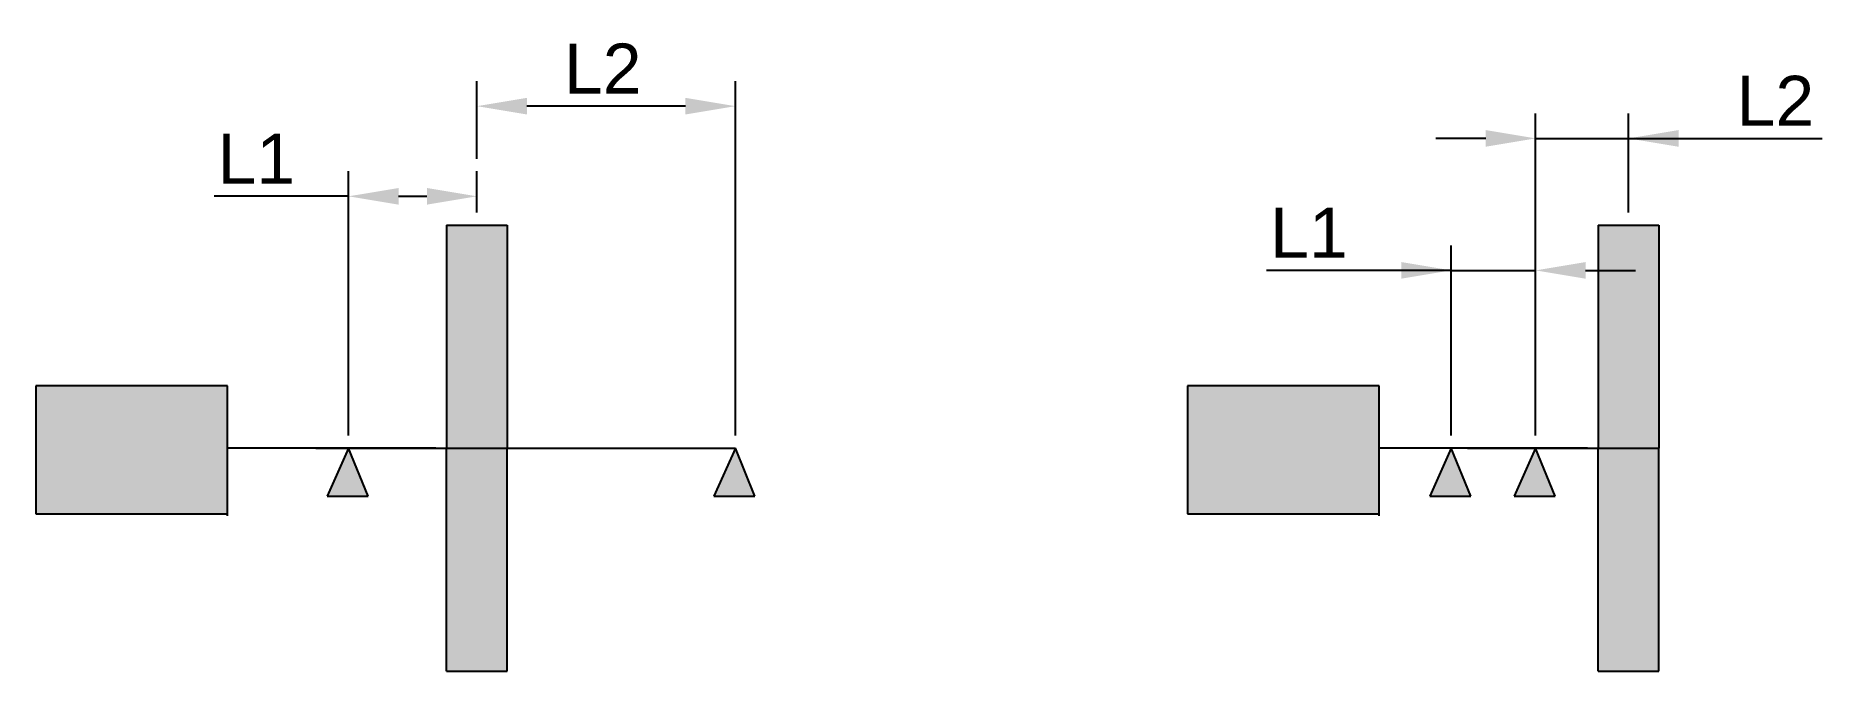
# Model space of a CAD drawing. Header units: millimetres. Extents: x 130 to 267, y 167 to 356.
# Drawn here: x 129.8 to 219.2, y 166.6 to 198.4 of the extents above; entities outside this region: 3.
import ezdxf

# ---------------------------------------------------------------- set-up
doc = ezdxf.new("R2010")
doc.units = ezdxf.units.MM
doc.styles.get("Standard").update_dxf_attribs({"font": 'arial.ttf'})
doc.dimstyles.new('ISO-25', dxfattribs={"dimtxt": 2.5, "dimasz": 2.5, "dimexe": 1.25, "dimexo": 0.625, "dimtad": 1, "dimtxsty": 'Standard', "dimcen": 2.5, "dimadec": 0, "dimazin": 0, "dimtfac": 1, "dimtmove": 0, "dimatfit": 3, "dimfxl": 1, "dimarcsym": 0})

# ---------------------------------------------------------------- blocks, each defined once
blk = doc.blocks.new('*D13')
at = {"color": 0, "lineweight": -2}
for p, q in [((145.466, 178.408), (145.466, 191.625)), ((151.883, 189.561), (151.883, 191.625)), ((145.466, 190.375), (138.731, 190.375)), ((147.966, 190.375), (149.383, 190.375))]:
    blk.add_line(p, q, dxfattribs=at)
at = {"color": 0}
for points in [[(147.966, 190.791), (147.966, 189.958), (145.466, 190.375)], [(149.383, 189.958), (149.383, 190.791), (151.883, 190.375)]]:
    blk.add_solid(points, dxfattribs=at)
at = {"layer": 'Defpoints', "color": 0}
for p in [(151.883, 190.375), (151.883, 188.936), (145.466, 177.783)]:
    blk.add_point(p, dxfattribs=at)
at = {"color": 0, "insert": (140.849, 192.255), "char_height": 2.5, "attachment_point": 5}
blk.add_mtext('L1', dxfattribs=at)
blk = doc.blocks.new('*D16')
at = {"color": 0, "lineweight": -2}
for p, q in [((151.883, 192.25), (151.883, 196.132)), ((164.812, 178.408), (164.812, 196.132)), ((162.312, 194.882), (154.383, 194.882))]:
    blk.add_line(p, q, dxfattribs=at)
at = {"color": 0}
for points in [[(154.383, 195.298), (154.383, 194.465), (151.883, 194.882)], [(162.312, 194.465), (162.312, 195.298), (164.812, 194.882)]]:
    blk.add_solid(points, dxfattribs=at)
at = {"layer": 'Defpoints', "color": 0}
for p in [(151.883, 194.882), (151.883, 191.625), (164.812, 177.783)]:
    blk.add_point(p, dxfattribs=at)
at = {"color": 0, "insert": (158.178, 196.762), "char_height": 2.5, "attachment_point": 5}
blk.add_mtext('L2', dxfattribs=at)
blk = doc.blocks.new('*D14')
at = {"color": 0, "lineweight": -2}
for p, q in [((200.621, 178.408), (200.621, 187.922)), ((204.848, 178.408), (204.848, 187.922)), ((200.621, 186.672), (191.386, 186.672)), ((198.121, 186.672), (195.621, 186.672)), ((200.621, 186.672), (204.848, 186.672)), ((207.348, 186.672), (209.848, 186.672))]:
    blk.add_line(p, q, dxfattribs=at)
at = {"color": 0}
for points in [[(198.121, 186.255), (198.121, 187.088), (200.621, 186.672)], [(207.348, 187.088), (207.348, 186.255), (204.848, 186.672)]]:
    blk.add_solid(points, dxfattribs=at)
at = {"layer": 'Defpoints', "color": 0}
for p in [(204.848, 186.672), (200.621, 177.783), (204.848, 177.783)]:
    blk.add_point(p, dxfattribs=at)
at = {"color": 0, "insert": (193.503, 188.552), "char_height": 2.5, "attachment_point": 5}
blk.add_mtext('L1', dxfattribs=at)
blk = doc.blocks.new('*D15')
at = {"color": 0, "lineweight": -2}
for p, q in [((204.848, 178.408), (204.848, 194.52)), ((209.496, 189.561), (209.496, 194.52)), ((202.348, 193.27), (199.848, 193.27)), ((204.848, 193.27), (209.496, 193.27)), ((209.496, 193.27), (219.186, 193.27)), ((211.996, 193.27), (214.496, 193.27))]:
    blk.add_line(p, q, dxfattribs=at)
at = {"color": 0}
for points in [[(202.348, 192.853), (202.348, 193.687), (204.848, 193.27)], [(211.996, 193.687), (211.996, 192.853), (209.496, 193.27)]]:
    blk.add_solid(points, dxfattribs=at)
at = {"layer": 'Defpoints', "color": 0}
for p in [(209.496, 193.27), (209.496, 188.936), (204.848, 177.783)]:
    blk.add_point(p, dxfattribs=at)
at = {"color": 0, "insert": (216.841, 195.15), "char_height": 2.5, "attachment_point": 5}
blk.add_mtext('L2', dxfattribs=at)

msp = doc.modelspace()

# ---------------------------------------------------------------- hatches: boundary and pattern name
h = msp.add_hatch(color=256)
h.set_gradient(color1=(255, 0, 0), color2=(255, 20, 20), one_color=1)
h.paths.add_polyline_path([(139.401, 174.503), (139.401, 180.904), (129.811, 180.904), (129.811, 174.503)])
h.paths.add_polyline_path([(146.442, 175.383), (145.466, 177.783), (144.392, 175.383)])
h.paths.add_polyline_path([(165.788, 175.383), (164.812, 177.783), (163.737, 175.383)])
h.paths.add_polyline_path([(153.401, 166.63), (153.401, 177.783), (150.365, 177.783), (150.365, 166.63)])
h.paths.add_polyline_path([(153.401, 177.783), (153.401, 188.936), (150.365, 188.936), (150.365, 177.783)])
h = msp.add_hatch(color=256)
h.set_gradient(color1=(255, 0, 0), color2=(255, 20, 20), one_color=1)
h.paths.add_polyline_path([(197.014, 174.503), (197.014, 180.904), (187.424, 180.904), (187.424, 174.503)])
h.paths.add_polyline_path([(201.597, 175.383), (200.621, 177.783), (199.546, 175.383)])
h.paths.add_polyline_path([(205.824, 175.383), (204.848, 177.783), (203.774, 175.383)])
h.paths.add_polyline_path([(211.014, 166.63), (211.014, 177.783), (207.978, 177.783), (207.978, 166.63)])
h.paths.add_polyline_path([(211.014, 177.783), (211.014, 188.936), (207.978, 188.936), (207.978, 177.783)])

# ---------------------------------------------------------------- linework, layer by layer
for p, q in [((266.474, 355.566), (265.396, 352.699)), ((267.208, 352.699), (266.474, 355.566)), ((265.396, 352.699), (267.208, 352.699)), ((150.365, 188.936), (150.365, 177.783)), ((150.365, 188.936), (153.401, 188.936)), ((153.401, 188.936), (153.401, 177.783)), ((207.978, 188.936), (207.978, 177.783)), ((207.978, 188.936), (211.014, 188.936)), ((211.014, 188.936), (211.014, 177.783)), ((139.401, 180.904), (129.811, 180.904)), ((129.811, 180.904), (129.811, 174.503)), ((139.401, 174.408), (139.401, 180.904)), ((197.014, 180.904), (187.424, 180.904)), ((187.424, 180.904), (187.424, 174.503)), ((197.014, 174.408), (197.014, 180.904)), ((149.822, 177.783), (139.401, 177.783)), ((143.83, 177.783), (164.812, 177.783)), ((145.466, 177.783), (144.392, 175.383)), ((146.442, 175.383), (145.466, 177.783)), ((150.365, 166.63), (150.365, 177.783)), ((153.401, 166.63), (153.401, 177.783)), ((164.812, 177.783), (163.737, 175.383)), ((165.788, 175.383), (164.812, 177.783)), ((207.435, 177.783), (197.014, 177.783)), ((200.621, 177.783), (199.546, 175.383)), ((201.597, 175.383), (200.621, 177.783)), ((201.443, 177.783), (211.014, 177.783)), ((204.848, 177.783), (203.774, 175.383)), ((205.824, 175.383), (204.848, 177.783)), ((207.978, 166.63), (207.978, 177.783)), ((211.014, 166.63), (211.014, 177.783)), ((144.392, 175.383), (146.442, 175.383)), ((163.737, 175.383), (165.788, 175.383)), ((199.546, 175.383), (201.597, 175.383)), ((203.774, 175.383), (205.824, 175.383)), ((129.811, 174.503), (139.401, 174.503)), ((187.424, 174.503), (197.014, 174.503)), ((150.365, 166.63), (153.401, 166.63)), ((207.978, 166.63), (211.014, 166.63))]:
    msp.add_line(p, q)

# ---------------------------------------------------------------- dimensions: what is measured, and where the dimension line sits
for base, p1, p2, text, picture, middle in [((151.883, 194.882), (164.812, 177.783), (151.883, 191.625), 'L2', '*D16', (158.178, 194.882)), ((209.496, 193.27), (204.848, 177.783), (209.496, 188.936), 'L2', '*D15', (216.841, 193.27)), ((151.883, 190.375), (145.466, 177.783), (151.883, 188.936), 'L1', '*D13', (140.849, 190.375)), ((204.848, 186.672), (200.621, 177.783), (204.848, 177.783), 'L1', '*D14', (193.503, 186.672))]:
    dim = msp.add_linear_dim(base=base, p1=p1, p2=p2, text=text, dimstyle='ISO-25', override={"dimscale": 0, "dimtxt": 2.5, "dimasz": 2.5, "dimexe": 1.25, "dimexo": 0.625, "dimgap": 0.625, "dimlfac": 1, "dimcen": 2.5})
    dim.commit()
    dim.dimension.update_dxf_attribs({"geometry": picture, "text_midpoint": middle, "dimtype": 160})

doc.saveas('drawing.dxf')
